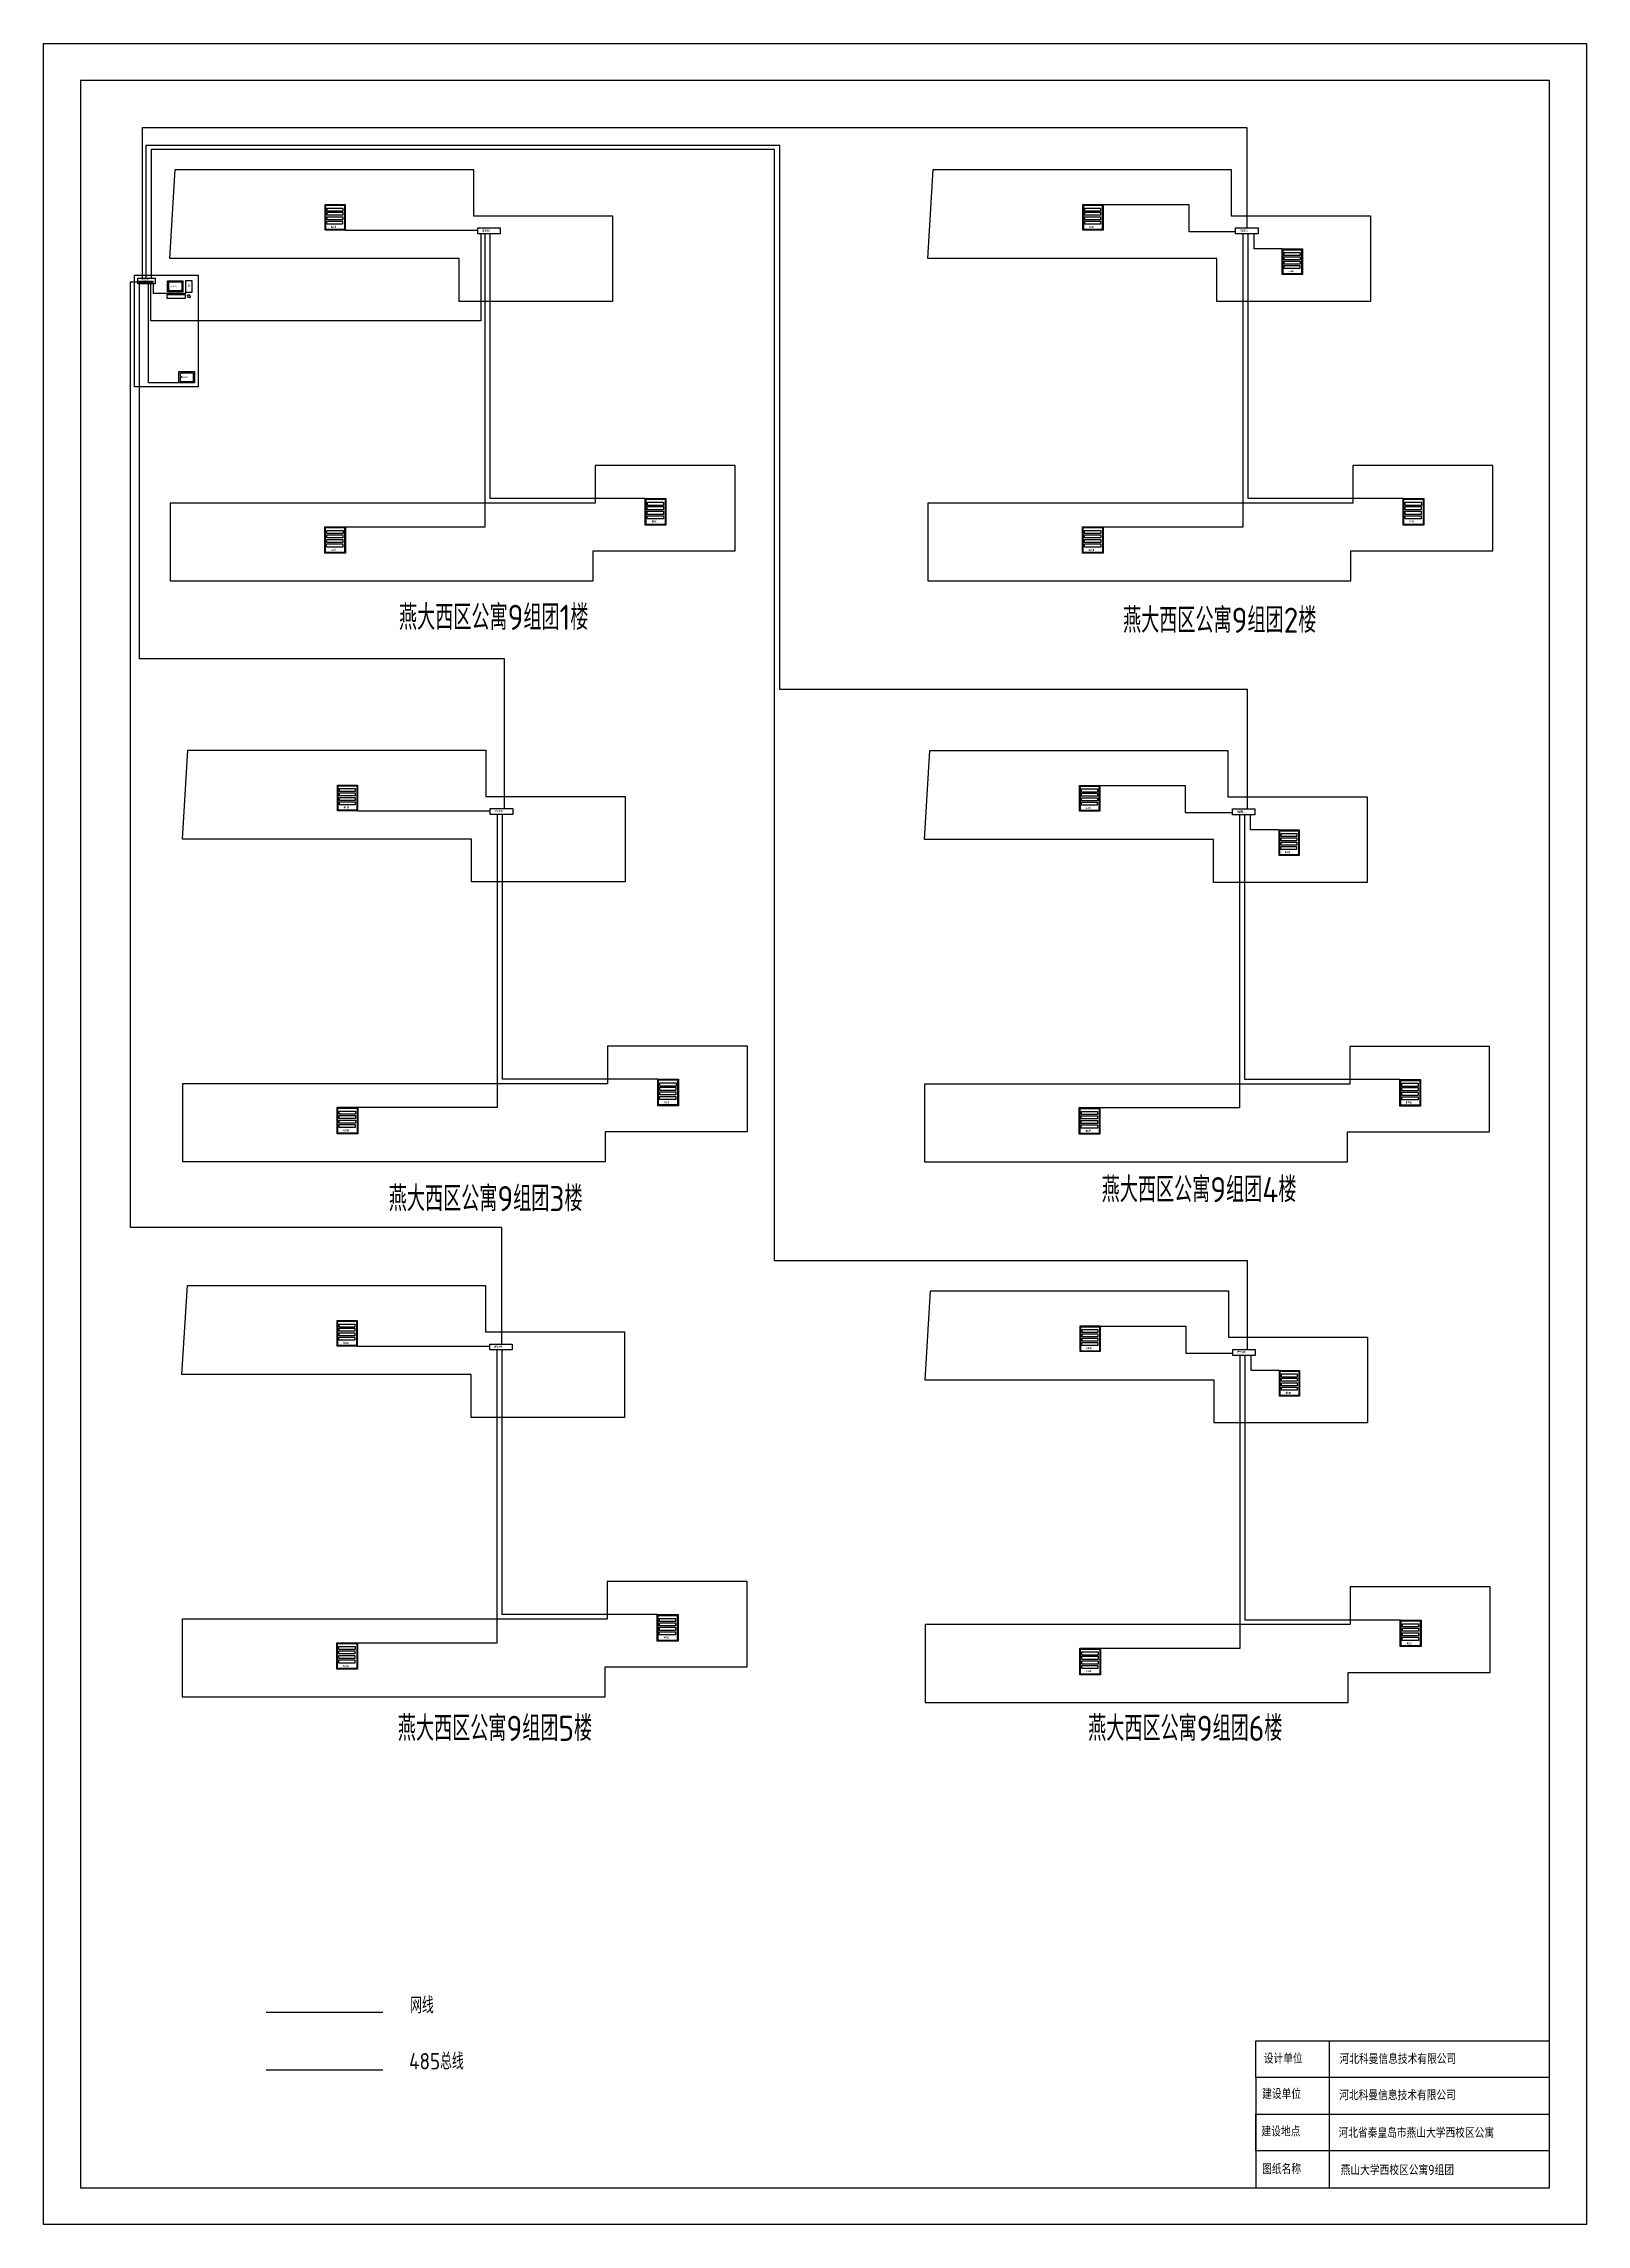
# Model space of a CAD drawing. Header units: millimetres. Extents: x 286 to 1652, y 942 to 1614.
# Drawn here: x 747 to 957, y 941.8 to 1238.8 of the extents above; entities that cross this region are included whole.
import ezdxf

# ---------------------------------------------------------------- set-up
doc = ezdxf.new("R2010")
doc.units = ezdxf.units.MM
for name, color, linetype in [('485总线', 7, 'Continuous'), ('网线', 7, 'Continuous'), ('设备图', 7, 'Continuous')]:
    doc.layers.add(name, color=color, linetype=linetype)
doc.styles.add('Annotative', font='gbenor.shx', dxfattribs={"bigfont": 'gbcbig.shx'})
doc.styles.get("Standard").update_dxf_attribs({"font": 'gbenor.shx', "bigfont": 'gbcbig.shx'})

msp = doc.modelspace()

# ---------------------------------------------------------------- linework, layer by layer
for p, q in [((747.02, 1238.76), (957.02, 1238.76)), ((747.02, 941.76), (747.02, 1238.76)), ((957.02, 1238.76), (957.02, 941.76)), ((752.02, 1233.76), (752.02, 946.76)), ((952.02, 1233.76), (752.02, 1233.76)), ((952.02, 946.76), (952.02, 1233.76)), ((764.21, 1209.49), (764.94, 1221.63)), ((764.94, 1221.63), (805.51, 1221.63)), ((805.51, 1221.63), (805.51, 1215.32)), ((867.37, 1209.49), (868.1, 1221.63)), ((868.1, 1221.63), (908.67, 1221.63)), ((908.67, 1221.63), (908.67, 1215.32)), ((805.51, 1215.32), (824.46, 1215.32)), ((824.46, 1215.32), (824.46, 1203.66)), ((908.67, 1215.32), (927.62, 1215.32)), ((927.62, 1215.32), (927.62, 1203.66)), ((803.57, 1209.49), (764.21, 1209.49)), ((803.57, 1203.66), (803.57, 1209.49)), ((906.73, 1209.49), (867.37, 1209.49)), ((906.73, 1203.66), (906.73, 1209.49)), ((824.46, 1203.66), (803.57, 1203.66)), ((927.62, 1203.66), (906.73, 1203.66)), ((841.14, 1181.31), (822.1, 1181.31)), ((822.1, 1181.31), (822.1, 1176.18)), ((841.14, 1169.68), (841.14, 1181.31)), ((944.3, 1181.31), (925.25, 1181.31)), ((925.25, 1181.31), (925.25, 1176.18)), ((944.3, 1169.68), (944.3, 1181.31)), ((764.22, 1176.18), (764.22, 1165.6)), ((822.1, 1176.18), (764.22, 1176.18)), ((867.37, 1176.18), (867.37, 1165.6)), ((925.25, 1176.18), (867.37, 1176.18)), ((821.8, 1165.6), (821.8, 1169.68)), ((821.8, 1169.68), (841.14, 1169.68)), ((924.95, 1165.6), (924.95, 1169.68)), ((924.95, 1169.68), (944.3, 1169.68)), ((764.22, 1165.6), (821.8, 1165.6)), ((867.37, 1165.6), (924.95, 1165.6)), ((765.91, 1130.41), (766.64, 1142.56)), ((766.64, 1142.56), (807.21, 1142.56)), ((807.21, 1142.56), (807.21, 1136.24)), ((866.93, 1130.36), (867.66, 1142.5)), ((867.66, 1142.5), (908.23, 1142.5)), ((908.23, 1142.5), (908.23, 1136.19)), ((807.21, 1136.24), (826.16, 1136.24)), ((826.16, 1136.24), (826.16, 1124.59)), ((908.23, 1136.19), (927.18, 1136.19)), ((927.18, 1136.19), (927.18, 1124.53)), ((805.26, 1130.41), (765.91, 1130.41)), ((805.26, 1124.59), (805.26, 1130.41)), ((906.28, 1130.36), (866.93, 1130.36)), ((906.28, 1124.53), (906.28, 1130.36)), ((826.16, 1124.59), (805.26, 1124.59)), ((927.18, 1124.53), (906.28, 1124.53)), ((842.83, 1102.24), (823.79, 1102.24)), ((823.79, 1102.24), (823.79, 1097.1)), ((842.83, 1090.61), (842.83, 1102.24)), ((943.85, 1102.19), (924.81, 1102.19)), ((924.81, 1102.19), (924.81, 1097.05)), ((943.85, 1090.56), (943.85, 1102.19)), ((765.91, 1097.1), (765.91, 1086.53)), ((823.79, 1097.1), (765.91, 1097.1)), ((866.93, 1097.05), (866.93, 1086.48)), ((924.81, 1097.05), (866.93, 1097.05)), ((823.49, 1086.53), (823.49, 1090.61)), ((823.49, 1090.61), (842.83, 1090.61)), ((924.51, 1086.48), (924.51, 1090.56)), ((924.51, 1090.56), (943.85, 1090.56)), ((765.91, 1086.53), (823.49, 1086.53)), ((866.93, 1086.48), (924.51, 1086.48)), ((765.85, 1057.49), (766.58, 1069.63)), ((766.58, 1069.63), (807.15, 1069.63)), ((807.15, 1069.63), (807.15, 1063.32)), ((866.99, 1056.75), (867.72, 1068.89)), ((867.72, 1068.89), (908.29, 1068.89)), ((908.29, 1068.89), (908.29, 1062.58)), ((807.15, 1063.32), (826.1, 1063.32)), ((826.1, 1063.32), (826.1, 1051.66)), ((908.29, 1062.58), (927.24, 1062.58)), ((927.24, 1062.58), (927.24, 1050.92)), ((805.21, 1057.49), (765.85, 1057.49)), ((805.21, 1051.66), (805.21, 1057.49)), ((906.35, 1056.75), (866.99, 1056.75)), ((906.35, 1050.92), (906.35, 1056.75)), ((826.1, 1051.66), (805.21, 1051.66)), ((927.24, 1050.92), (906.35, 1050.92)), ((842.78, 1029.31), (823.74, 1029.31)), ((823.74, 1029.31), (823.74, 1024.18)), ((842.78, 1017.68), (842.78, 1029.31)), ((943.92, 1028.58), (924.87, 1028.58)), ((924.87, 1028.58), (924.87, 1023.44)), ((943.92, 1016.94), (943.92, 1028.58)), ((765.86, 1024.18), (765.86, 1013.6)), ((823.74, 1024.18), (765.86, 1024.18)), ((866.99, 1023.44), (866.99, 1012.86)), ((924.87, 1023.44), (866.99, 1023.44)), ((823.44, 1013.6), (823.44, 1017.68)), ((823.44, 1017.68), (842.78, 1017.68)), ((924.57, 1012.86), (924.57, 1016.94)), ((924.57, 1016.94), (943.92, 1016.94)), ((765.86, 1013.6), (823.44, 1013.6)), ((866.99, 1012.86), (924.57, 1012.86)), ((912.02, 961.76), (912.02, 966.76)), ((912.02, 966.76), (952.02, 966.76)), ((912.02, 966.76), (922.02, 966.76)), ((922.02, 966.76), (922.02, 946.76)), ((952.02, 961.76), (912.02, 961.76)), ((912.02, 961.76), (912.02, 946.76)), ((952.02, 956.76), (952.02, 961.76)), ((912.02, 951.76), (912.02, 956.76)), ((912.02, 956.76), (952.02, 956.76)), ((952.02, 951.76), (912.02, 951.76)), ((952.02, 946.76), (952.02, 951.76)), ((752.02, 946.76), (952.02, 946.76)), ((952.02, 946.76), (952.02, 946.76)), ((957.02, 941.76), (747.02, 941.76))]:
    msp.add_line(p, q)
msp.add_lwpolyline([(759.39, 1207.23), (768.05, 1207.23), (768.05, 1192.03), (759.39, 1192.03)], close=True)
at = {"layer": '485总线', "color": 5}
for p, q in [((891.22, 1216.87), (902.91, 1216.87)), ((902.91, 1216.87), (902.91, 1213.19)), ((788.06, 1213.36), (806.12, 1213.36)), ((807.12, 1172.97), (807.12, 1212.86)), ((807.81, 1176.81), (807.81, 1212.86)), ((902.91, 1213.19), (909.27, 1213.19)), ((910.28, 1172.97), (910.28, 1212.86)), ((910.96, 1176.81), (910.96, 1212.86)), ((911.8, 1210.81), (911.8, 1212.86)), ((915.63, 1210.81), (911.8, 1210.81)), ((828.91, 1176.81), (807.81, 1176.81)), ((932.07, 1176.81), (910.96, 1176.81)), ((788.1, 1172.97), (807.12, 1172.97)), ((891.26, 1172.97), (910.28, 1172.97)), ((890.73, 1137.73), (902.42, 1137.73)), ((902.42, 1137.73), (902.42, 1134.05)), ((789.76, 1134.28), (807.81, 1134.28)), ((808.82, 1093.9), (808.82, 1133.78)), ((809.5, 1097.74), (809.5, 1133.78)), ((902.42, 1134.05), (908.79, 1134.05)), ((909.84, 1093.85), (909.84, 1133.73)), ((910.52, 1097.68), (910.52, 1133.73)), ((911.32, 1131.67), (911.32, 1133.72)), ((915.14, 1131.67), (911.32, 1131.67)), ((830.61, 1097.74), (809.5, 1097.74)), ((931.63, 1097.68), (910.52, 1097.68)), ((789.79, 1093.9), (808.82, 1093.9)), ((890.81, 1093.85), (909.84, 1093.85)), ((890.79, 1064.09), (902.49, 1064.09)), ((902.49, 1064.09), (902.49, 1060.41)), ((789.7, 1061.36), (807.76, 1061.36)), ((808.76, 1020.97), (808.76, 1060.86)), ((809.45, 1024.81), (809.45, 1060.86)), ((902.49, 1060.41), (908.85, 1060.41)), ((909.9, 1020.24), (909.9, 1060.12)), ((910.58, 1024.07), (910.58, 1060.12)), ((911.38, 1058.04), (911.38, 1060.08)), ((915.21, 1058.04), (911.38, 1058.04)), ((830.55, 1024.81), (809.45, 1024.81)), ((931.69, 1024.07), (910.58, 1024.07)), ((789.74, 1020.97), (808.76, 1020.97)), ((890.88, 1020.24), (909.9, 1020.24))]:
    msp.add_line(p, q, dxfattribs=at)
at = {"layer": '网线', "color": 3}
for p, q in [((910.85, 1227.28), (760.45, 1227.28)), ((760.45, 1227.28), (760.45, 1206.84)), ((910.85, 1213.66), (910.85, 1227.28)), ((847.22, 1224.89), (760.93, 1224.89)), ((760.93, 1224.89), (760.93, 1206.84)), ((762.4, 1224.34), (761.65, 1224.34)), ((761.65, 1224.34), (761.65, 1206.84)), ((846.5, 1224.34), (762.4, 1224.34)), ((762.4, 1224.34), (762.4, 1224.34)), ((846.5, 1072.97), (846.5, 1224.34)), ((847.22, 1150.81), (847.22, 1224.89)), ((806.51, 1212.86), (806.51, 1201.02)), ((758.86, 1077.54), (758.86, 1206.31)), ((758.86, 1206.31), (759.83, 1206.31)), ((760.06, 1154.98), (760.06, 1206.07)), ((761.3, 1192.56), (761.3, 1206.07)), ((761.62, 1201.02), (761.62, 1206.07)), ((761.96, 1204.72), (761.96, 1206.07)), ((766.39, 1204.72), (761.96, 1204.72)), ((766.39, 1204.87), (766.39, 1204.72)), ((806.51, 1201.02), (761.62, 1201.02)), ((765.44, 1192.56), (761.3, 1192.56)), ((809.77, 1154.98), (760.06, 1154.98)), ((809.77, 1134.59), (809.77, 1154.98)), ((910.87, 1150.81), (847.22, 1150.81)), ((910.87, 1134.53), (910.87, 1150.81)), ((809.39, 1077.54), (758.86, 1077.54)), ((809.39, 1061.66), (809.39, 1077.54)), ((910.87, 1072.97), (846.5, 1072.97)), ((910.87, 1060.92), (910.87, 1072.97)), ((777.32, 970.68), (793.21, 970.68))]:
    msp.add_line(p, q, dxfattribs=at)
at = {"layer": '网线', "color": 5}
msp.add_line((777.32, 962.79), (793.2, 962.79), dxfattribs=at)
at = {"layer": '设备图'}
for points in [[(785.33, 1216.87), (788.06, 1216.87), (788.06, 1213.36), (785.33, 1213.36)], [(785.43, 1216.76), (787.96, 1216.76), (787.96, 1213.45), (785.43, 1213.45)], [(785.59, 1215.8), (787.74, 1215.8), (787.74, 1215.39), (785.59, 1215.39)], [(785.59, 1215.18), (787.74, 1215.18), (787.74, 1214.77), (785.59, 1214.77)], [(785.6, 1216.37), (787.74, 1216.37), (787.74, 1215.96), (785.6, 1215.96)], [(888.48, 1216.87), (891.22, 1216.87), (891.22, 1213.36), (888.48, 1213.36)], [(888.59, 1216.76), (891.12, 1216.76), (891.12, 1213.45), (888.59, 1213.45)], [(888.75, 1215.8), (890.89, 1215.8), (890.89, 1215.39), (888.75, 1215.39)], [(888.75, 1215.18), (890.89, 1215.18), (890.89, 1214.77), (888.75, 1214.77)], [(888.76, 1216.37), (890.9, 1216.37), (890.9, 1215.96), (888.76, 1215.96)], [(785.58, 1214.59), (787.72, 1214.59), (787.72, 1214.18), (785.58, 1214.18)], [(806.12, 1213.66), (809.17, 1213.66), (809.17, 1212.86), (806.12, 1212.86)], [(888.73, 1214.59), (890.88, 1214.59), (890.88, 1214.18), (888.73, 1214.18)], [(909.27, 1213.66), (912.33, 1213.66), (912.33, 1212.86), (909.27, 1212.86)], [(915.63, 1210.81), (918.37, 1210.81), (918.37, 1207.3), (915.63, 1207.3)], [(915.73, 1210.7), (918.26, 1210.7), (918.26, 1207.39), (915.73, 1207.39)], [(915.9, 1210.32), (918.05, 1210.32), (918.05, 1209.9), (915.9, 1209.9)], [(915.9, 1209.74), (918.04, 1209.74), (918.04, 1209.33), (915.9, 1209.33)], [(915.9, 1209.12), (918.04, 1209.12), (918.04, 1208.71), (915.9, 1208.71)], [(759.83, 1206.84), (762.18, 1206.84), (762.18, 1206.07), (759.83, 1206.07)], [(759.95, 1206.4), (760.16, 1206.4), (760.16, 1206.2), (759.95, 1206.2)], [(760.2, 1206.4), (760.41, 1206.4), (760.41, 1206.2), (760.2, 1206.2)], [(760.44, 1206.4), (760.65, 1206.4), (760.65, 1206.2), (760.44, 1206.2)], [(760.69, 1206.4), (760.9, 1206.4), (760.9, 1206.2), (760.69, 1206.2)], [(760.93, 1206.4), (761.14, 1206.4), (761.14, 1206.2), (760.93, 1206.2)], [(761.17, 1206.4), (761.38, 1206.4), (761.38, 1206.2), (761.17, 1206.2)], [(761.41, 1206.4), (761.62, 1206.4), (761.62, 1206.2), (761.41, 1206.2)], [(761.66, 1206.4), (761.87, 1206.4), (761.87, 1206.2), (761.66, 1206.2)], [(763.87, 1206.47), (765.98, 1206.47), (765.98, 1204.94), (763.87, 1204.94)], [(763.87, 1206.47), (765.98, 1206.47), (765.98, 1204.94), (763.87, 1204.94)], [(764.06, 1206.32), (765.82, 1206.32), (765.82, 1205.09), (764.06, 1205.09)], [(764.06, 1206.32), (765.82, 1206.32), (765.82, 1205.09), (764.06, 1205.09)], [(766.39, 1206.48), (767.19, 1206.48), (767.19, 1204.87), (766.39, 1204.87)], [(915.88, 1208.53), (918.03, 1208.53), (918.03, 1208.12), (915.88, 1208.12)], [(763.84, 1204.58), (766.26, 1204.58), (766.26, 1204.05), (763.84, 1204.05)], [(765.44, 1194.09), (767.55, 1194.09), (767.55, 1192.56), (765.44, 1192.56)], [(765.63, 1193.94), (767.39, 1193.94), (767.39, 1192.72), (765.63, 1192.72)], [(828.91, 1176.81), (831.73, 1176.81), (831.73, 1173.2), (828.91, 1173.2)], [(829.02, 1176.7), (831.63, 1176.7), (831.63, 1173.29), (829.02, 1173.29)], [(829.2, 1176.3), (831.41, 1176.3), (831.41, 1175.88), (829.2, 1175.88)], [(932.07, 1176.81), (934.89, 1176.81), (934.89, 1173.2), (932.07, 1173.2)], [(932.18, 1176.7), (934.79, 1176.7), (934.79, 1173.29), (932.18, 1173.29)], [(932.35, 1176.3), (934.56, 1176.3), (934.56, 1175.88), (932.35, 1175.88)], [(829.17, 1174.46), (831.38, 1174.46), (831.38, 1174.04), (829.17, 1174.04)], [(829.19, 1175.71), (831.4, 1175.71), (831.4, 1175.29), (829.19, 1175.29)], [(829.19, 1175.08), (831.4, 1175.08), (831.4, 1174.65), (829.19, 1174.65)], [(932.33, 1174.46), (934.54, 1174.46), (934.54, 1174.04), (932.33, 1174.04)], [(932.35, 1175.71), (934.55, 1175.71), (934.55, 1175.29), (932.35, 1175.29)], [(932.35, 1175.08), (934.55, 1175.08), (934.55, 1174.65), (932.35, 1174.65)], [(785.28, 1172.97), (788.1, 1172.97), (788.1, 1169.36), (785.28, 1169.36)], [(785.39, 1172.86), (787.99, 1172.86), (787.99, 1169.46), (785.39, 1169.46)], [(785.54, 1170.63), (787.75, 1170.63), (787.75, 1170.2), (785.54, 1170.2)], [(785.55, 1171.87), (787.76, 1171.87), (787.76, 1171.45), (785.55, 1171.45)], [(785.55, 1171.24), (787.76, 1171.24), (787.76, 1170.82), (785.55, 1170.82)], [(785.56, 1172.47), (787.77, 1172.47), (787.77, 1172.04), (785.56, 1172.04)], [(888.44, 1172.97), (891.26, 1172.97), (891.26, 1169.36), (888.44, 1169.36)], [(888.54, 1172.86), (891.15, 1172.86), (891.15, 1169.46), (888.54, 1169.46)], [(888.7, 1170.63), (890.91, 1170.63), (890.91, 1170.2), (888.7, 1170.2)], [(888.71, 1171.87), (890.92, 1171.87), (890.92, 1171.45), (888.71, 1171.45)], [(888.71, 1171.24), (890.92, 1171.24), (890.92, 1170.82), (888.71, 1170.82)], [(888.72, 1172.47), (890.93, 1172.47), (890.93, 1172.04), (888.72, 1172.04)], [(787.02, 1137.79), (789.76, 1137.79), (789.76, 1134.28), (787.02, 1134.28)], [(787.12, 1137.68), (789.65, 1137.68), (789.65, 1134.38), (787.12, 1134.38)], [(888.04, 1137.74), (890.78, 1137.74), (890.78, 1134.23), (888.04, 1134.23)], [(888.14, 1137.63), (890.67, 1137.63), (890.67, 1134.32), (888.14, 1134.32)], [(787.27, 1135.51), (789.42, 1135.51), (789.42, 1135.1), (787.27, 1135.1)], [(787.29, 1137.3), (789.44, 1137.3), (789.44, 1136.89), (787.29, 1136.89)], [(787.29, 1136.72), (789.43, 1136.72), (789.43, 1136.31), (787.29, 1136.31)], [(787.29, 1136.11), (789.43, 1136.11), (789.43, 1135.7), (787.29, 1135.7)], [(807.81, 1134.59), (810.87, 1134.59), (810.87, 1133.78), (807.81, 1133.78)], [(888.29, 1135.46), (890.44, 1135.46), (890.44, 1135.05), (888.29, 1135.05)], [(888.31, 1137.25), (890.46, 1137.25), (890.46, 1136.83), (888.31, 1136.83)], [(888.31, 1136.67), (890.45, 1136.67), (890.45, 1136.26), (888.31, 1136.26)], [(888.31, 1136.06), (890.45, 1136.06), (890.45, 1135.64), (888.31, 1135.64)], [(908.83, 1134.53), (911.89, 1134.53), (911.89, 1133.73), (908.83, 1133.73)], [(915.19, 1131.68), (917.92, 1131.68), (917.92, 1128.17), (915.19, 1128.17)], [(915.29, 1131.57), (917.82, 1131.57), (917.82, 1128.27), (915.29, 1128.27)], [(915.44, 1129.4), (917.58, 1129.4), (917.58, 1128.99), (915.44, 1128.99)], [(915.45, 1130.61), (917.6, 1130.61), (917.6, 1130.2), (915.45, 1130.2)], [(915.45, 1130), (917.6, 1130), (917.6, 1129.59), (915.45, 1129.59)], [(915.46, 1131.19), (917.61, 1131.19), (917.61, 1130.78), (915.46, 1130.78)], [(830.61, 1097.74), (833.43, 1097.74), (833.43, 1094.12), (830.61, 1094.12)], [(830.71, 1097.63), (833.32, 1097.63), (833.32, 1094.22), (830.71, 1094.22)], [(830.88, 1096.64), (833.09, 1096.64), (833.09, 1096.21), (830.88, 1096.21)], [(830.88, 1096), (833.09, 1096), (833.09, 1095.58), (830.88, 1095.58)], [(830.89, 1097.23), (833.1, 1097.23), (833.1, 1096.8), (830.89, 1096.8)], [(931.63, 1097.68), (934.45, 1097.68), (934.45, 1094.07), (931.63, 1094.07)], [(931.74, 1097.57), (934.34, 1097.57), (934.34, 1094.17), (931.74, 1094.17)], [(931.9, 1096.58), (934.11, 1096.58), (934.11, 1096.16), (931.9, 1096.16)], [(931.9, 1095.95), (934.11, 1095.95), (934.11, 1095.52), (931.9, 1095.52)], [(931.91, 1097.18), (934.12, 1097.18), (934.12, 1096.75), (931.91, 1096.75)], [(786.97, 1093.9), (789.79, 1093.9), (789.79, 1090.28), (786.97, 1090.28)], [(787.08, 1093.79), (789.69, 1093.79), (789.69, 1090.38), (787.08, 1090.38)], [(787.25, 1093.39), (789.46, 1093.39), (789.46, 1092.97), (787.25, 1092.97)], [(830.87, 1095.39), (833.08, 1095.39), (833.08, 1094.97), (830.87, 1094.97)], [(887.99, 1093.85), (890.81, 1093.85), (890.81, 1090.23), (887.99, 1090.23)], [(888.1, 1093.74), (890.71, 1093.74), (890.71, 1090.33), (888.1, 1090.33)], [(888.28, 1093.34), (890.49, 1093.34), (890.49, 1092.92), (888.28, 1092.92)], [(931.89, 1095.34), (934.1, 1095.34), (934.1, 1094.91), (931.89, 1094.91)], [(787.23, 1091.55), (789.44, 1091.55), (789.44, 1091.13), (787.23, 1091.13)], [(787.25, 1092.8), (789.46, 1092.8), (789.46, 1092.38), (787.25, 1092.38)], [(787.25, 1092.17), (789.46, 1092.17), (789.46, 1091.74), (787.25, 1091.74)], [(888.25, 1091.5), (890.46, 1091.5), (890.46, 1091.08), (888.25, 1091.08)], [(888.27, 1092.75), (890.48, 1092.75), (890.48, 1092.32), (888.27, 1092.32)], [(888.27, 1092.11), (890.48, 1092.11), (890.48, 1091.69), (888.27, 1091.69)], [(786.96, 1064.87), (789.7, 1064.87), (789.7, 1061.36), (786.96, 1061.36)], [(787.07, 1064.76), (789.6, 1064.76), (789.6, 1061.45), (787.07, 1061.45)], [(787.23, 1063.8), (789.38, 1063.8), (789.38, 1063.39), (787.23, 1063.39)], [(787.24, 1064.37), (789.38, 1064.37), (789.38, 1063.96), (787.24, 1063.96)], [(888.1, 1064.13), (890.84, 1064.13), (890.84, 1060.62), (888.1, 1060.62)], [(888.21, 1064.02), (890.74, 1064.02), (890.74, 1060.71), (888.21, 1060.71)], [(888.38, 1063.63), (890.52, 1063.63), (890.52, 1063.22), (888.38, 1063.22)], [(787.22, 1062.59), (789.36, 1062.59), (789.36, 1062.18), (787.22, 1062.18)], [(787.23, 1063.18), (789.38, 1063.18), (789.38, 1062.77), (787.23, 1062.77)], [(807.76, 1061.66), (810.81, 1061.66), (810.81, 1060.86), (807.76, 1060.86)], [(888.35, 1061.85), (890.5, 1061.85), (890.5, 1061.44), (888.35, 1061.44)], [(888.37, 1063.06), (890.51, 1063.06), (890.51, 1062.65), (888.37, 1062.65)], [(888.37, 1062.44), (890.51, 1062.44), (890.51, 1062.03), (888.37, 1062.03)], [(908.89, 1060.92), (911.95, 1060.92), (911.95, 1060.12), (908.89, 1060.12)], [(915.25, 1058.07), (917.99, 1058.07), (917.99, 1054.56), (915.25, 1054.56)], [(915.35, 1057.96), (917.88, 1057.96), (917.88, 1054.65), (915.35, 1054.65)], [(915.52, 1057.58), (917.67, 1057.58), (917.67, 1057.16), (915.52, 1057.16)], [(915.5, 1055.79), (917.65, 1055.79), (917.65, 1055.38), (915.5, 1055.38)], [(915.52, 1057), (917.66, 1057), (917.66, 1056.59), (915.52, 1056.59)], [(915.52, 1056.39), (917.66, 1056.39), (917.66, 1055.97), (915.52, 1055.97)], [(830.55, 1024.81), (833.37, 1024.81), (833.37, 1021.2), (830.55, 1021.2)], [(830.66, 1024.7), (833.27, 1024.7), (833.27, 1021.29), (830.66, 1021.29)], [(830.81, 1022.46), (833.02, 1022.46), (833.02, 1022.04), (830.81, 1022.04)], [(830.83, 1023.71), (833.04, 1023.71), (833.04, 1023.29), (830.83, 1023.29)], [(830.83, 1023.08), (833.04, 1023.08), (833.04, 1022.65), (830.83, 1022.65)], [(830.84, 1024.3), (833.04, 1024.3), (833.04, 1023.88), (830.84, 1023.88)], [(931.69, 1024.07), (934.51, 1024.07), (934.51, 1020.46), (931.69, 1020.46)], [(931.8, 1023.96), (934.41, 1023.96), (934.41, 1020.55), (931.8, 1020.55)], [(931.95, 1021.73), (934.16, 1021.73), (934.16, 1021.3), (931.95, 1021.3)], [(931.97, 1023.56), (934.18, 1023.56), (934.18, 1023.14), (931.97, 1023.14)], [(931.97, 1022.97), (934.17, 1022.97), (934.17, 1022.55), (931.97, 1022.55)], [(931.97, 1022.34), (934.17, 1022.34), (934.17, 1021.91), (931.97, 1021.91)], [(786.92, 1020.97), (789.74, 1020.97), (789.74, 1017.36), (786.92, 1017.36)], [(787.03, 1020.86), (789.63, 1020.86), (789.63, 1017.46), (787.03, 1017.46)], [(787.19, 1019.87), (789.4, 1019.87), (789.4, 1019.45), (787.19, 1019.45)], [(787.19, 1019.24), (789.4, 1019.24), (789.4, 1018.82), (787.19, 1018.82)], [(787.2, 1020.47), (789.41, 1020.47), (789.41, 1020.04), (787.2, 1020.04)], [(888.06, 1020.24), (890.88, 1020.24), (890.88, 1016.62), (888.06, 1016.62)], [(888.16, 1020.12), (890.77, 1020.12), (890.77, 1016.72), (888.16, 1016.72)], [(888.33, 1019.14), (890.54, 1019.14), (890.54, 1018.71), (888.33, 1018.71)], [(888.34, 1019.73), (890.55, 1019.73), (890.55, 1019.3), (888.34, 1019.3)], [(787.18, 1018.63), (789.39, 1018.63), (789.39, 1018.2), (787.18, 1018.2)], [(888.32, 1017.89), (890.53, 1017.89), (890.53, 1017.46), (888.32, 1017.46)], [(888.33, 1018.5), (890.54, 1018.5), (890.54, 1018.08), (888.33, 1018.08)]]:
    msp.add_lwpolyline(points, close=True, dxfattribs=at)
msp.add_ellipse((766.78, 1204.36), major_axis=(0.086, -0.205), ratio=0.684846, dxfattribs=at)

# ---------------------------------------------------------------- texts
for s, height, p in [('燕大西区公寓9组团1楼', 3.4227, (795.39, 1158.92)), ('燕大西区公寓9组团2楼', 3.4227, (893.95, 1158.52)), ('燕大西区公寓9组团4楼', 3.4227, (891.04, 1080.98)), ('燕大西区公寓9组团3楼', 3.4227, (794, 1079.75)), ('燕大西区公寓9组团5楼', 3.4227, (795.23, 1007.61)), ('燕大西区公寓9组团6楼', 3.4227, (889.2, 1007.61)), ('设计单位', 1.393, (913.1, 963.66)), ('河北科曼信息技术有限公司', 1.3934, (923.42, 963.61)), ('建设单位', 1.393, (912.89, 958.84)), ('河北科曼信息技术有限公司', 1.3934, (923.37, 958.67)), ('建设地点', 1.393, (912.79, 953.74)), ('河北省秦皇岛市燕山大学西校区公寓', 1.3934, (923.28, 953.55)), ('图纸名称', 1.393, (912.89, 948.61)), ('燕山大学西校区公寓9组团', 1.3934, (923.57, 948.47))]:
    msp.add_text(s, height=height).set_placement(p)
at = {"layer": '网线'}
for s, p in [('网线', (796.91, 970.5)), ('485总线', (796.76, 962.87))]:
    msp.add_text(s, height=2.224, dxfattribs=at).set_placement(p)
at = {"layer": '设备图', "style": 'Annotative'}
for s, height, p in [('电控箱', 0.244, (786.12, 1213.66)), ('智能网关', 0.276, (806.73, 1213.13)), ('电控箱', 0.244, (889.28, 1213.66)), ('智能网关', 0.276, (909.89, 1213.13)), ('网络交换机', 0.19, (760.3, 1206.54)), ('电控箱', 0.244, (916.42, 1207.6)), ('监控显示器', 0.173, (764.29, 1205.61)), ('宿舍信息终端', 0.173, (765.69, 1193.23)), ('电控箱', 0.251, (829.73, 1173.51)), ('电控箱', 0.251, (932.89, 1173.51)), ('电控箱', 0.251, (786.1, 1169.67)), ('电控箱', 0.251, (889.25, 1169.67)), ('电控箱', 0.244, (787.81, 1134.59)), ('电控箱', 0.244, (888.83, 1134.53)), ('智能网关', 0.276, (808.43, 1134.06)), ('智能网关', 0.276, (909.45, 1134)), ('电控箱', 0.244, (915.98, 1128.48)), ('电控箱', 0.251, (831.43, 1094.44)), ('电控箱', 0.251, (932.45, 1094.38)), ('电控箱', 0.251, (787.79, 1090.6)), ('电控箱', 0.251, (888.81, 1090.55)), ('电控箱', 0.244, (787.76, 1061.66)), ('智能网关', 0.276, (808.37, 1061.13)), ('电控箱', 0.244, (888.9, 1060.92)), ('智能网关', 0.276, (909.51, 1060.39)), ('电控箱', 0.244, (916.04, 1054.86)), ('电控箱', 0.251, (831.37, 1021.51)), ('电控箱', 0.251, (932.51, 1020.77)), ('电控箱', 0.251, (787.74, 1017.67)), ('电控箱', 0.251, (888.87, 1016.93))]:
    msp.add_text(s, height=height, dxfattribs=at).set_placement(p)
msp.add_text('工作站', height=0.16, rotation=270, dxfattribs=at).set_placement((766.72, 1206.08))

doc.saveas('drawing.dxf')
